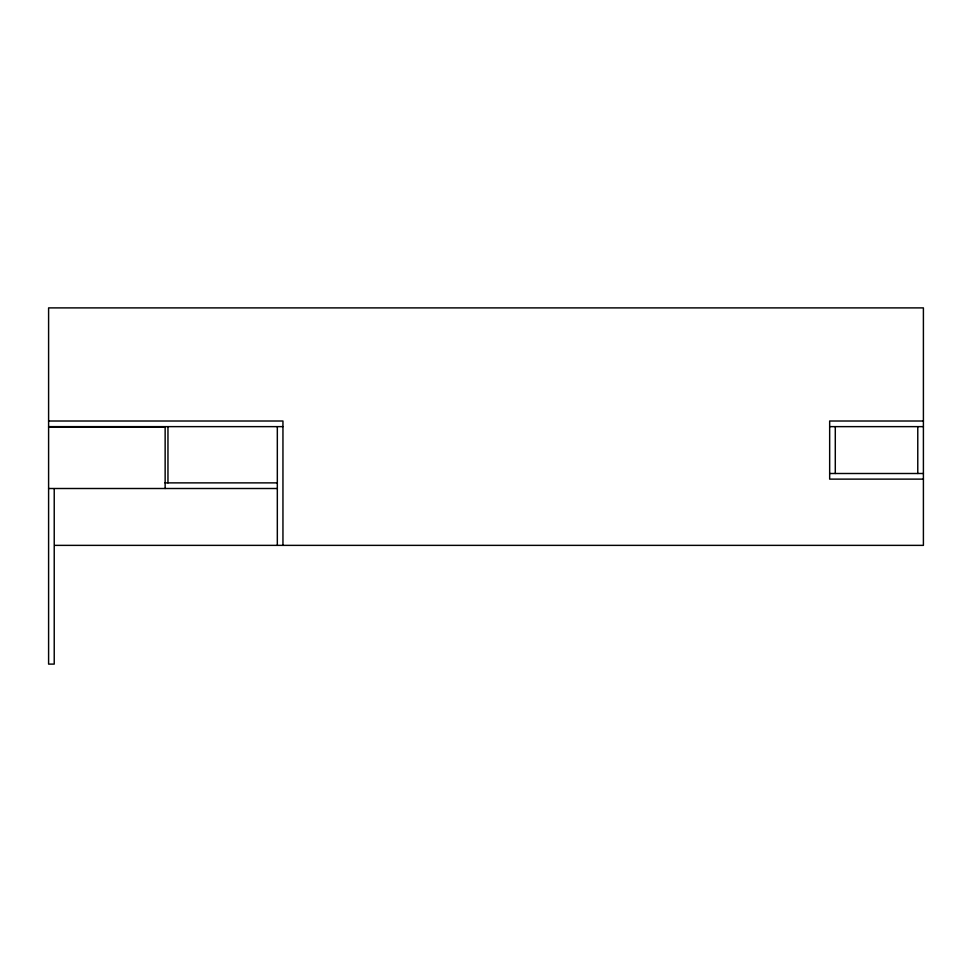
<?xml version="1.0" encoding="UTF-8"?>
<svg xmlns="http://www.w3.org/2000/svg" width="972" height="972" viewBox="0 0 972 972"><rect width="100%" height="100%" fill="white"/><g stroke="black" fill="none" stroke-linecap="round" stroke-linejoin="round"><path stroke-width="1.46" d="M48.6 421.01L282.949 421.01L282.949 545.365M923.4 421.01L829.663 421.01L829.663 479.123L923.4 479.123M48.6 426.635L282.949 426.635M829.663 426.635L923.4 426.635M48.6 427.255L165.143 427.255L165.143 488.503M829.663 473.498L923.4 473.498M165.009 482.877L277.324 482.877M48.6 488.503L277.324 488.503M54.675 545.365L923.4 545.365L923.4 307.893L48.6 307.893L48.6 664.107L54.225 664.107L54.225 488.649M917.775 426.635L917.775 473.498M835.288 426.635L835.288 473.498M277.324 426.635L277.324 545.365M167.962 426.635L167.962 482.877"/></g></svg>
